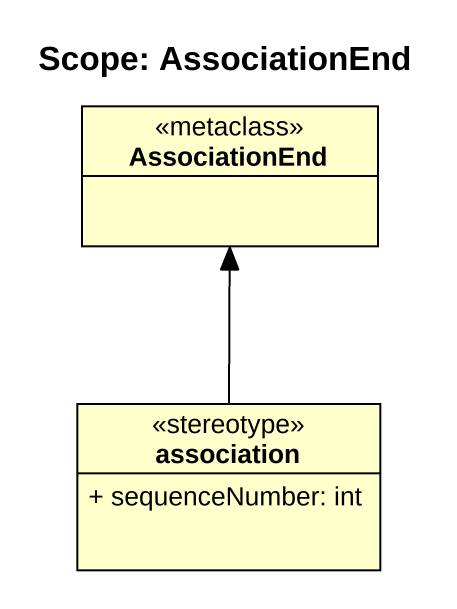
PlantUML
@startuml
title Scope: AssociationEnd
hide circle
hide empty members
skinparam classAttributeIconSize 0
class AssociationEnd <<metaclass>>
class association <<stereotype>> {
  + sequenceNumber: int
}
association -up-> AssociationEnd
@enduml
